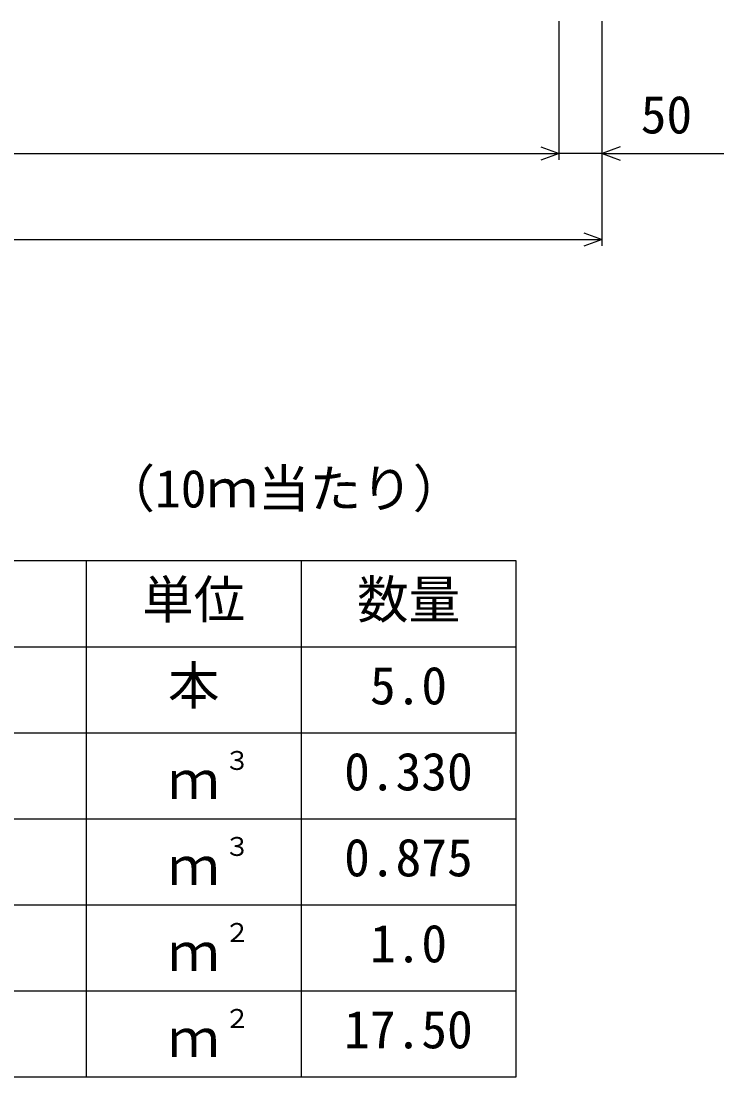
# Model space of a CAD drawing. Units: millimetres, scale not verified. Extents: x -33600 to 33600, y -11880 to 11880.
# Drawn here: x 5267 to 6085, y -7713 to -6485 of the extents above; entities that cross this region are included whole.
import ezdxf
from ezdxf.enums import TextEntityAlignment as Align

# ---------------------------------------------------------------- set-up
doc = ezdxf.new("R2010")
doc.units = ezdxf.units.MM
doc.header["$LTSCALE"] = 40
for name, color, linetype, lineweight in [('0-0_DIM', 7, 'Continuous', 25), ('0-3_HYO', 3, 'Continuous', 25), ('0-4_HYO2', 4, 'Continuous', 25), ('0-7_TXT', 7, 'Continuous', 25)]:
    doc.layers.add(name, color=color, linetype=linetype, lineweight=lineweight)
doc.styles.add('ＭＳ ゴシック', font='')
doc.styles.get('ＭＳ ゴシック').set_extended_font_data('MS Gothic')

msp = doc.modelspace()

# ---------------------------------------------------------------- linework, layer by layer
at = {"layer": '0-0_DIM'}
for p, q in [((5893.16, -6646.33), (5893.16, -6484.96)), ((5943.16, -6746.33), (5943.16, -6484.96)), ((4243.16, -6638.83), (5893.16, -6638.83)), ((5943.16, -6638.83), (5893.16, -6638.83)), ((5943.16, -6638.83), (6084.95, -6638.83)), ((4193.16, -6738.83), (5943.16, -6738.83))]:
    msp.add_line(p, q, dxfattribs=at)
for points in [[(5872.01, -6631.14), (5893.16, -6638.83), (5872.01, -6646.53)], [(5964.3, -6631.14), (5943.16, -6638.83), (5964.3, -6646.53)], [(5922.01, -6731.14), (5943.16, -6738.83), (5922.01, -6746.53)]]:
    msp.add_lwpolyline(points, dxfattribs=at)
at = {"layer": '0-3_HYO'}
for p, q in [((5343.16, -7112.78), (5343.16, -7712.78)), ((5593.16, -7112.78), (5593.16, -7712.78)), ((4293.16, -7212.78), (5843.16, -7212.78))]:
    msp.add_line(p, q, dxfattribs=at)
msp.add_lwpolyline([(4293.16, -7712.78), (5843.16, -7712.78), (5843.16, -7112.78), (4293.16, -7112.78)], close=True, dxfattribs=at)
at = {"layer": '0-4_HYO2'}
for p, q in [((4293.16, -7312.78), (5843.16, -7312.78)), ((4293.16, -7412.78), (5843.16, -7412.78)), ((4293.16, -7512.78), (5843.16, -7512.78)), ((4293.16, -7612.78), (5843.16, -7612.78))]:
    msp.add_line(p, q, dxfattribs=at)

# ---------------------------------------------------------------- texts
at = {"layer": '0-0_DIM', "style": 'ＭＳ ゴシック'}
msp.add_text('50', height=43.99, dxfattribs=at).set_placement((5988.16, -6628.83), align=Align.BOTTOM_LEFT)
at = {"layer": '0-7_TXT', "style": 'ＭＳ ゴシック'}
for s, height, p in [('（10ｍ当たり）', 43.99, (5363.15, -7063.78)), ('単位', 43.99, (5408.16, -7192.78)), ('数量', 43.99, (5658.16, -7192.78)), ('本', 43.99, (5438.16, -7292.78)), ('5.0', 43.99, (5673.16, -7292.78)), ('３', 21.99, (5503.7, -7362.41)), ('0.330', 43.99, (5643.16, -7392.78)), ('ｍ', 43.99, (5438.16, -7402.78)), ('３', 21.99, (5503.7, -7462.41)), ('0.875', 43.99, (5643.16, -7492.78)), ('ｍ', 43.99, (5438.16, -7502.78)), ('２', 21.99, (5503.7, -7562.41)), ('1.0', 43.99, (5673.16, -7592.78)), ('ｍ', 43.99, (5438.16, -7602.78)), ('２', 21.99, (5503.7, -7662.41)), ('17.50', 43.99, (5643.16, -7692.78)), ('ｍ', 43.99, (5438.16, -7702.78))]:
    msp.add_text(s, height=height, dxfattribs=at).set_placement(p, align=Align.BOTTOM_LEFT)

doc.saveas('drawing.dxf')
